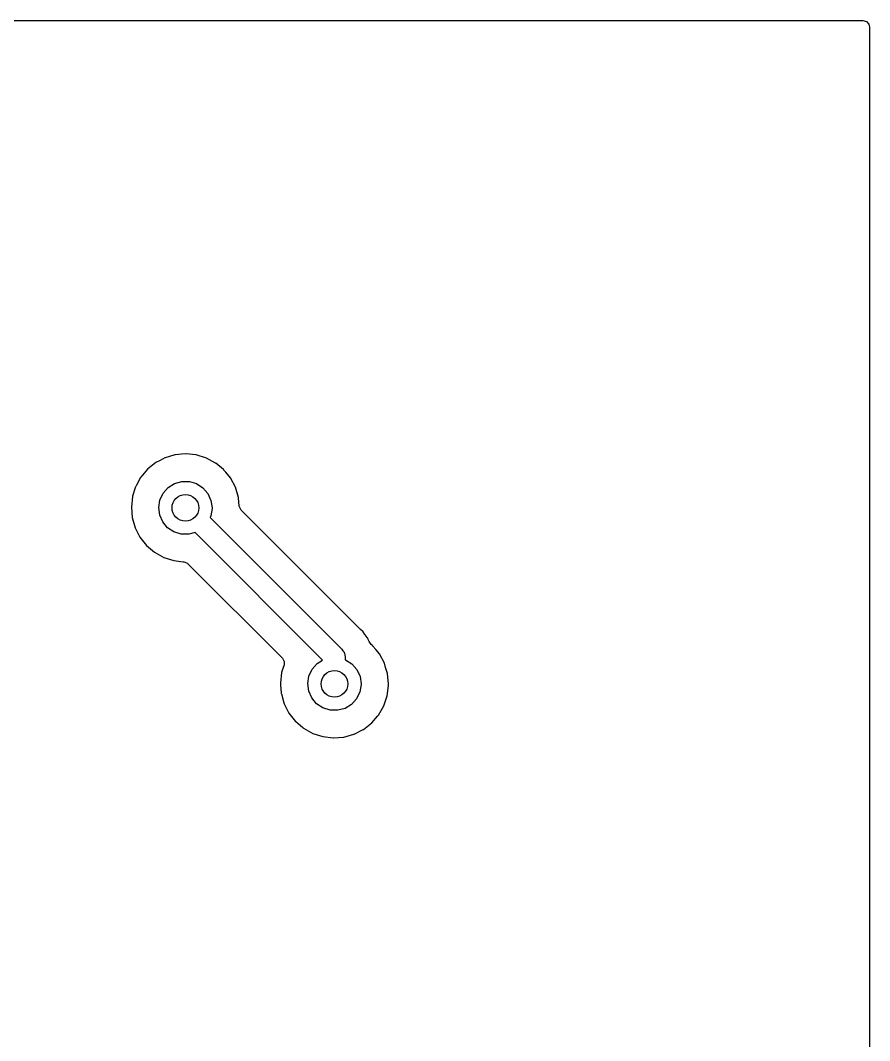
# Model space of a CAD drawing. Extents: x 83 to 134, y -229 to -45.
# Drawn here: x 118.19 to 134.11, y -64.1 to -44.96 of the extents above; entities that cross this region are included whole.
import ezdxf

# ---------------------------------------------------------------- set-up
doc = ezdxf.new("R2010")
doc.units = 0
doc.layers.add('BLACK', color=7, linetype='CONTINUOUS')

msp = doc.modelspace()

# ---------------------------------------------------------------- linework, layer by layer
at = {"layer": 'BLACK', "linetype": 'CONTINUOUS'}
for p, q in [((83.1845, -44.9585), (133.986, -44.9585)), ((133.986, -44.9585), (134.054, -44.9785)), ((134.054, -44.9785), (134.1, -45.0322)), ((134.1, -45.0322), (134.112, -45.0845)), ((134.112, -45.0845), (134.112, -229.236)), ((120.9, -53.1653), (120.809, -53.2127)), ((120.905, -53.1624), (120.9, -53.1653)), ((120.9, -53.1653), (120.9, -53.1653)), ((120.984, -53.1392), (120.905, -53.1624)), ((121.089, -53.1083), (120.984, -53.1392)), ((121.095, -53.1066), (121.089, -53.1083)), ((121.089, -53.1083), (121.089, -53.1083)), ((121.101, -53.106), (121.095, -53.1066)), ((121.21, -53.0962), (121.101, -53.106)), ((121.101, -53.106), (121.101, -53.106)), ((121.292, -53.0886), (121.21, -53.0962)), ((121.298, -53.0893), (121.292, -53.0886)), ((121.483, -53.1087), (121.298, -53.0893)), ((121.298, -53.0893), (121.298, -53.0893)), ((121.489, -53.1093), (121.483, -53.1087)), ((121.483, -53.1087), (121.483, -53.1087)), ((121.678, -53.1678), (121.489, -53.1093)), ((121.852, -53.2619), (121.678, -53.1678)), ((120.576, -53.378), (120.449, -53.5295)), ((120.73, -53.254), (120.576, -53.378)), ((120.809, -53.2127), (120.73, -53.254)), ((121.856, -53.2658), (121.852, -53.2619)), ((121.998, -53.3827), (121.856, -53.2658)), ((121.856, -53.2658), (121.856, -53.2658)), ((122.004, -53.3879), (121.998, -53.3827)), ((122.008, -53.3927), (122.004, -53.3879)), ((120.446, -53.5349), (120.367, -53.6782)), ((120.449, -53.5295), (120.446, -53.5349)), ((120.446, -53.5349), (120.446, -53.5349)), ((122.042, -53.4342), (122.008, -53.3927)), ((122.008, -53.3927), (122.008, -53.3927)), ((122.129, -53.5412), (122.042, -53.4342)), ((122.222, -53.7158), (122.129, -53.5412)), ((120.352, -53.7087), (120.296, -53.8854)), ((120.354, -53.7028), (120.352, -53.7087)), ((120.352, -53.7087), (120.352, -53.7087)), ((120.367, -53.6782), (120.354, -53.7028)), ((120.867, -53.8275), (120.961, -53.7212)), ((120.961, -53.7212), (121.081, -53.6456)), ((121.081, -53.6456), (121.217, -53.6066)), ((121.217, -53.6066), (121.359, -53.6075)), ((121.359, -53.6075), (121.495, -53.6481)), ((121.495, -53.6481), (121.614, -53.7252)), ((121.614, -53.7252), (121.706, -53.8326)), ((122.279, -53.9052), (122.222, -53.7158)), ((120.294, -53.8913), (120.272, -54.0879)), ((120.296, -53.8854), (120.294, -53.8913)), ((120.785, -54.0959), (120.807, -53.9558)), ((120.807, -53.9558), (120.867, -53.8275)), ((121.706, -53.8326), (121.765, -53.9617)), ((121.765, -53.9617), (121.785, -54.102)), ((122.28, -53.9113), (122.279, -53.9052)), ((122.295, -54.0698), (122.28, -53.9113)), ((120.272, -54.0879), (120.288, -54.2849)), ((120.803, -54.2365), (120.785, -54.0959)), ((121.785, -54.1142), (121.761, -54.254)), ((121.785, -54.102), (121.785, -54.1142)), ((122.297, -54.0842), (122.295, -54.0698)), ((122.332, -54.1466), (122.297, -54.0842)), ((124.563, -56.3776), (122.332, -54.1466)), ((120.288, -54.2849), (120.343, -54.475)), ((120.861, -54.3662), (120.803, -54.2365)), ((121.761, -54.254), (121.748, -54.282)), ((121.748, -54.282), (124.221, -56.7548)), ((120.343, -54.475), (120.433, -54.651)), ((120.952, -54.4747), (120.861, -54.3662)), ((121.07, -54.5533), (120.952, -54.4747)), ((120.433, -54.651), (120.556, -54.806)), ((121.205, -54.5956), (121.07, -54.5533)), ((121.347, -54.5982), (121.205, -54.5956)), ((121.466, -54.5657), (121.347, -54.5982)), ((123.858, -56.9581), (121.466, -54.5657)), ((120.556, -54.806), (120.707, -54.9341)), ((120.707, -54.9341), (120.879, -55.0306)), ((120.879, -55.0306), (121.067, -55.0917)), ((121.067, -55.0917), (121.244, -55.1128)), ((121.244, -55.1128), (121.257, -55.1144)), ((121.257, -55.1144), (121.323, -55.1423)), ((121.323, -55.1423), (121.331, -55.1504)), ((121.331, -55.1504), (123.103, -56.9216)), ((124.568, -56.3826), (124.563, -56.3776)), ((124.614, -56.424), (124.568, -56.3826)), ((124.619, -56.4303), (124.614, -56.424)), ((124.651, -56.4767), (124.619, -56.4303)), ((124.619, -56.4303), (124.619, -56.4303)), ((124.654, -56.482), (124.651, -56.4767)), ((124.693, -56.5327), (124.654, -56.482)), ((124.696, -56.5396), (124.693, -56.5327)), ((124.698, -56.5419), (124.696, -56.5396)), ((124.706, -56.5567), (124.698, -56.5419)), ((124.707, -56.5591), (124.706, -56.5567)), ((124.711, -56.5653), (124.707, -56.5591)), ((124.714, -56.5725), (124.711, -56.5653)), ((124.729, -56.6112), (124.714, -56.5725)), ((124.714, -56.5725), (124.714, -56.5725)), ((124.766, -56.6637), (124.729, -56.6112)), ((124.221, -56.7548), (124.238, -56.7831)), ((124.238, -56.7831), (124.259, -56.8093)), ((124.259, -56.8093), (124.262, -56.8205)), ((124.262, -56.8205), (124.268, -56.8302)), ((124.268, -56.8302), (124.272, -56.8634)), ((124.798, -56.6899), (124.766, -56.6637)), ((124.802, -56.6947), (124.798, -56.6899)), ((124.853, -56.7569), (124.802, -56.6947)), ((124.802, -56.6947), (124.802, -56.6947)), ((124.923, -56.8432), (124.853, -56.7569)), ((123.103, -56.9216), (123.137, -56.9839)), ((123.137, -56.9839), (123.134, -57.0488)), ((123.661, -57.1295), (123.755, -57.0232)), ((123.755, -57.0232), (123.858, -56.9581)), ((124.272, -56.8634), (124.279, -56.896)), ((124.279, -56.896), (124.279, -56.9472)), ((124.279, -56.9472), (124.289, -56.9501)), ((124.289, -56.9501), (124.408, -57.0272)), ((124.408, -57.0272), (124.5, -57.1346)), ((125.016, -57.0178), (124.923, -56.8432)), ((125.039, -57.0953), (125.016, -57.0178)), ((123.088, -57.1933), (123.066, -57.3899)), ((123.113, -57.1152), (123.088, -57.1933)), ((123.134, -57.0488), (123.113, -57.1152)), ((123.601, -57.2578), (123.661, -57.1295)), ((124.5, -57.1346), (124.559, -57.2637)), ((125.057, -57.1555), (125.039, -57.0953)), ((125.073, -57.2072), (125.057, -57.1555)), ((125.092, -57.404), (125.073, -57.2072)), ((123.066, -57.3899), (123.069, -57.4305)), ((123.579, -57.3979), (123.601, -57.2578)), ((123.597, -57.5385), (123.579, -57.3979)), ((124.559, -57.2637), (124.579, -57.404)), ((124.579, -57.404), (124.579, -57.4162)), ((125.092, -57.4323), (125.092, -57.404)), ((123.069, -57.4305), (123.081, -57.5748)), ((123.081, -57.5748), (123.082, -57.5869)), ((123.082, -57.5869), (123.084, -57.5929)), ((123.084, -57.5929), (123.132, -57.7619)), ((123.655, -57.6682), (123.597, -57.5385)), ((124.555, -57.556), (124.494, -57.6836)), ((124.579, -57.4162), (124.555, -57.556)), ((125.067, -57.6285), (125.092, -57.4323)), ((123.132, -57.7619), (123.137, -57.777)), ((123.137, -57.777), (123.227, -57.953)), ((123.746, -57.7767), (123.655, -57.6682)), ((123.864, -57.8553), (123.746, -57.7767)), ((124.398, -57.7887), (124.278, -57.8629)), ((124.494, -57.6836), (124.398, -57.7887)), ((125.005, -57.8162), (125.067, -57.6285)), ((123.227, -57.953), (123.35, -58.108)), ((123.999, -57.8976), (123.864, -57.8553)), ((124.141, -57.9002), (123.999, -57.8976)), ((124.278, -57.8629), (124.141, -57.9002)), ((124.907, -57.9881), (125.005, -57.8162)), ((123.35, -58.108), (123.355, -58.1119)), ((123.355, -58.1119), (123.355, -58.1119)), ((123.355, -58.1119), (123.487, -58.2242)), ((124.622, -58.2596), (124.778, -58.1379)), ((124.778, -58.1379), (124.889, -58.0095)), ((124.889, -58.0095), (124.903, -57.9928)), ((124.903, -57.9928), (124.907, -57.9881)), ((124.903, -57.9928), (124.903, -57.9928)), ((123.487, -58.2242), (123.501, -58.2361)), ((123.501, -58.2361), (123.673, -58.3326)), ((123.673, -58.3326), (123.861, -58.3937)), ((124.255, -58.402), (124.445, -58.3488)), ((124.445, -58.3488), (124.451, -58.346)), ((124.451, -58.346), (124.616, -58.2624)), ((124.451, -58.346), (124.451, -58.346)), ((124.616, -58.2624), (124.622, -58.2596)), ((124.616, -58.2624), (124.616, -58.2624)), ((123.861, -58.3937), (124.058, -58.4172)), ((124.058, -58.4172), (124.064, -58.4167)), ((124.064, -58.4167), (124.249, -58.4025)), ((124.064, -58.4167), (124.064, -58.4167)), ((124.249, -58.4025), (124.255, -58.402)), ((124.249, -58.4025), (124.249, -58.4025))]:
    msp.add_line(p, q, dxfattribs=at)
at = {"layer": 'BLACK'}
for centre in [(121.285, -54.102), (124.079, -57.404)]:
    msp.add_circle(centre, 0.25, dxfattribs=at)

doc.saveas('drawing.dxf')
